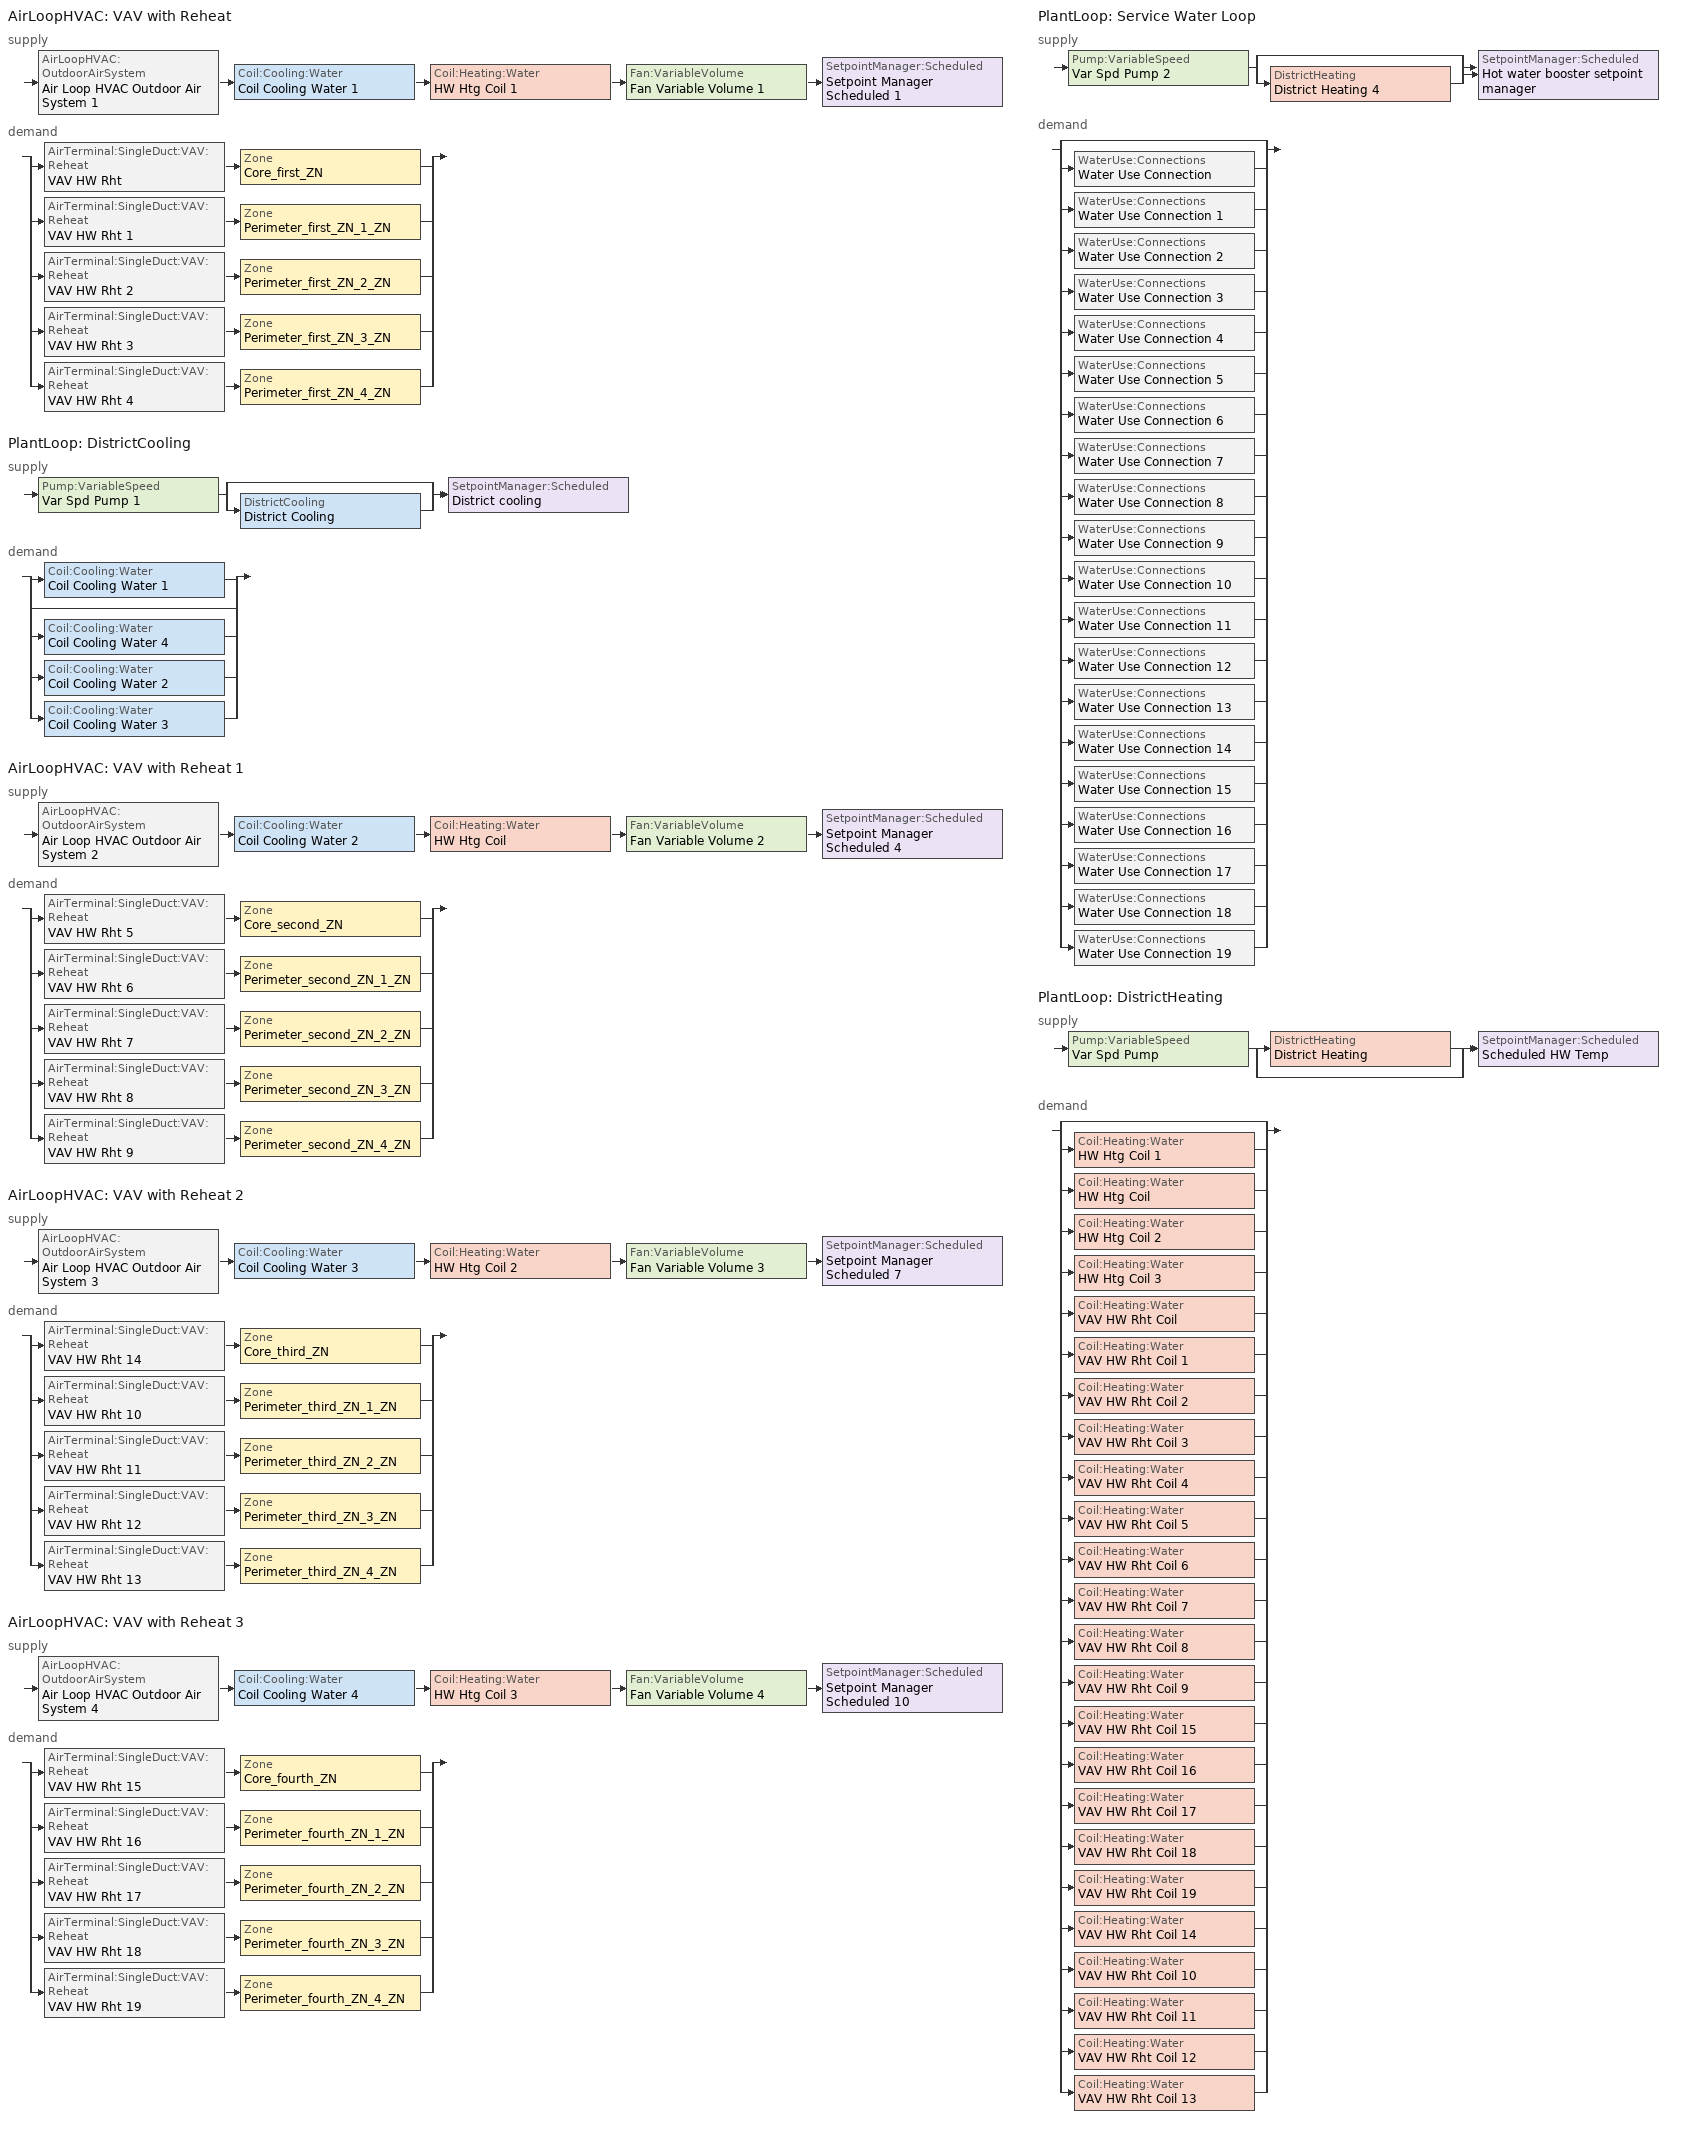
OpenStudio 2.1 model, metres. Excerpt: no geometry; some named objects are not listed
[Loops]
AirLoopHVAC 'VAV with Reheat'
 supply: AirLoopHVAC:OutdoorAirSystem 'Air Loop HVAC Outdoor Air System 1' > Coil:Cooling:Water 'Coil Cooling Water 1' > Coil:Heating:Water 'HW Htg Coil 1' > Fan:VariableVolume 'Fan Variable Volume 1' > SetpointManager:Scheduled 'Setpoint Manager Scheduled 1'
 demand: split
  | AirTerminal:SingleDuct:VAV:Reheat 'VAV HW Rht' > Zone 'Core_first_ZN'
  | AirTerminal:SingleDuct:VAV:Reheat 'VAV HW Rht 1' > Zone 'Perimeter_first_ZN_1_ZN'
  | AirTerminal:SingleDuct:VAV:Reheat 'VAV HW Rht 2' > Zone 'Perimeter_first_ZN_2_ZN'
  | AirTerminal:SingleDuct:VAV:Reheat 'VAV HW Rht 3' > Zone 'Perimeter_first_ZN_3_ZN'
  | AirTerminal:SingleDuct:VAV:Reheat 'VAV HW Rht 4' > Zone 'Perimeter_first_ZN_4_ZN'
PlantLoop 'DistrictCooling'
 supply: Pump:VariableSpeed 'Var Spd Pump 1' > split
  | bypass
  | DistrictCooling 'District Cooling'
  join > SetpointManager:Scheduled 'District cooling'
 demand: split
  | Coil:Cooling:Water 'Coil Cooling Water 1'
  | bypass
  | Coil:Cooling:Water 'Coil Cooling Water 4'
  | Coil:Cooling:Water 'Coil Cooling Water 2'
  | Coil:Cooling:Water 'Coil Cooling Water 3'
AirLoopHVAC 'VAV with Reheat 1'
 supply: AirLoopHVAC:OutdoorAirSystem 'Air Loop HVAC Outdoor Air System 2' > Coil:Cooling:Water 'Coil Cooling Water 2' > Coil:Heating:Water 'HW Htg Coil' > Fan:VariableVolume 'Fan Variable Volume 2' > SetpointManager:Scheduled 'Setpoint Manager Scheduled 4'
 demand: split
  | AirTerminal:SingleDuct:VAV:Reheat 'VAV HW Rht 5' > Zone 'Core_second_ZN'
  | AirTerminal:SingleDuct:VAV:Reheat 'VAV HW Rht 6' > Zone 'Perimeter_second_ZN_1_ZN'
  | AirTerminal:SingleDuct:VAV:Reheat 'VAV HW Rht 7' > Zone 'Perimeter_second_ZN_2_ZN'
  | AirTerminal:SingleDuct:VAV:Reheat 'VAV HW Rht 8' > Zone 'Perimeter_second_ZN_3_ZN'
  | AirTerminal:SingleDuct:VAV:Reheat 'VAV HW Rht 9' > Zone 'Perimeter_second_ZN_4_ZN'
AirLoopHVAC 'VAV with Reheat 2'
 supply: AirLoopHVAC:OutdoorAirSystem 'Air Loop HVAC Outdoor Air System 3' > Coil:Cooling:Water 'Coil Cooling Water 3' > Coil:Heating:Water 'HW Htg Coil 2' > Fan:VariableVolume 'Fan Variable Volume 3' > SetpointManager:Scheduled 'Setpoint Manager Scheduled 7'
 demand: split
  | AirTerminal:SingleDuct:VAV:Reheat 'VAV HW Rht 14' > Zone 'Core_third_ZN'
  | AirTerminal:SingleDuct:VAV:Reheat 'VAV HW Rht 10' > Zone 'Perimeter_third_ZN_1_ZN'
  | AirTerminal:SingleDuct:VAV:Reheat 'VAV HW Rht 11' > Zone 'Perimeter_third_ZN_2_ZN'
  | AirTerminal:SingleDuct:VAV:Reheat 'VAV HW Rht 12' > Zone 'Perimeter_third_ZN_3_ZN'
  | AirTerminal:SingleDuct:VAV:Reheat 'VAV HW Rht 13' > Zone 'Perimeter_third_ZN_4_ZN'
AirLoopHVAC 'VAV with Reheat 3'
 supply: AirLoopHVAC:OutdoorAirSystem 'Air Loop HVAC Outdoor Air System 4' > Coil:Cooling:Water 'Coil Cooling Water 4' > Coil:Heating:Water 'HW Htg Coil 3' > Fan:VariableVolume 'Fan Variable Volume 4' > SetpointManager:Scheduled 'Setpoint Manager Scheduled 10'
 demand: split
  | AirTerminal:SingleDuct:VAV:Reheat 'VAV HW Rht 15' > Zone 'Core_fourth_ZN'
  | AirTerminal:SingleDuct:VAV:Reheat 'VAV HW Rht 16' > Zone 'Perimeter_fourth_ZN_1_ZN'
  | AirTerminal:SingleDuct:VAV:Reheat 'VAV HW Rht 17' > Zone 'Perimeter_fourth_ZN_2_ZN'
  | AirTerminal:SingleDuct:VAV:Reheat 'VAV HW Rht 18' > Zone 'Perimeter_fourth_ZN_3_ZN'
  | AirTerminal:SingleDuct:VAV:Reheat 'VAV HW Rht 19' > Zone 'Perimeter_fourth_ZN_4_ZN'
PlantLoop 'Service Water Loop'
 supply: Pump:VariableSpeed 'Var Spd Pump 2' > split
  | bypass
  | DistrictHeating 'District Heating 4'
  join > SetpointManager:Scheduled 'Hot water booster setpoint manager'
 demand: split
  | bypass
  | WaterUse:Connections 'Water Use Connection'
  | WaterUse:Connections 'Water Use Connection 1'
  | WaterUse:Connections 'Water Use Connection 2'
  | WaterUse:Connections 'Water Use Connection 3'
  | WaterUse:Connections 'Water Use Connection 4'
  | WaterUse:Connections 'Water Use Connection 5'
  | WaterUse:Connections 'Water Use Connection 6'
  | WaterUse:Connections 'Water Use Connection 7'
  | WaterUse:Connections 'Water Use Connection 8'
  | WaterUse:Connections 'Water Use Connection 9'
  | WaterUse:Connections 'Water Use Connection 10'
  | WaterUse:Connections 'Water Use Connection 11'
  | WaterUse:Connections 'Water Use Connection 12'
  | WaterUse:Connections 'Water Use Connection 13'
  | WaterUse:Connections 'Water Use Connection 14'
  | WaterUse:Connections 'Water Use Connection 15'
  | WaterUse:Connections 'Water Use Connection 16'
  | WaterUse:Connections 'Water Use Connection 17'
  | WaterUse:Connections 'Water Use Connection 18'
  | WaterUse:Connections 'Water Use Connection 19'
PlantLoop 'DistrictHeating'
 supply: Pump:VariableSpeed 'Var Spd Pump' > split
  | DistrictHeating 'District Heating'
  | bypass
  join > SetpointManager:Scheduled 'Scheduled HW Temp'
 demand: split
  | bypass
  | Coil:Heating:Water 'HW Htg Coil 1'
  | Coil:Heating:Water 'HW Htg Coil'
  | Coil:Heating:Water 'HW Htg Coil 2'
  | Coil:Heating:Water 'HW Htg Coil 3'
  | Coil:Heating:Water 'VAV HW Rht Coil'
  | Coil:Heating:Water 'VAV HW Rht Coil 1'
  | Coil:Heating:Water 'VAV HW Rht Coil 2'
  | Coil:Heating:Water 'VAV HW Rht Coil 3'
  | Coil:Heating:Water 'VAV HW Rht Coil 4'
  | Coil:Heating:Water 'VAV HW Rht Coil 5'
  | Coil:Heating:Water 'VAV HW Rht Coil 6'
  | Coil:Heating:Water 'VAV HW Rht Coil 7'
  | Coil:Heating:Water 'VAV HW Rht Coil 8'
  | Coil:Heating:Water 'VAV HW Rht Coil 9'
  | Coil:Heating:Water 'VAV HW Rht Coil 15'
  | Coil:Heating:Water 'VAV HW Rht Coil 16'
  | Coil:Heating:Water 'VAV HW Rht Coil 17'
  | Coil:Heating:Water 'VAV HW Rht Coil 18'
  | Coil:Heating:Water 'VAV HW Rht Coil 19'
  | Coil:Heating:Water 'VAV HW Rht Coil 14'
  | Coil:Heating:Water 'VAV HW Rht Coil 10'
  | Coil:Heating:Water 'VAV HW Rht Coil 11'
  | Coil:Heating:Water 'VAV HW Rht Coil 12'
  | Coil:Heating:Water 'VAV HW Rht Coil 13'
[WaterUse:Equipment:Definition] Target Temperature Schedule=Mixed Water At Faucet Temp - 180F; Sensible Fraction Schedule=Fraction Sensible - 0.2 1; Latent Fraction Schedule=Fraction Latent - 0.05 1
Name | Peak Flow Rate {m3/s}
Core 0.18 gal/min | 1.13562e-05
Perimeter 0.042 gal/min | 2.64979e-06
Perimeter 0.015 gal/min | 9.46353e-07
[Sizing:Zone] Zone Cooling Design Supply Air Temperature Input Method=SupplyAirTemperature; Zone Cooling Design Supply Air Temperature {C}=12.8; Zone Cooling Design Supply Air Temperature Difference {deltaC}=11.11; Zone Heating Design Supply Air Temperature Input Method=SupplyAirTemperature; Zone Heating Design Supply Air Temperature {C}=40; Zone Heating Design Supply Air Temperature Difference {deltaC}=11.11; Zone Cooling Design Supply Air Humidity Ratio {kg-H2O/kg-air}=0.0085; Zone Heating Design Supply Air Humidity Ratio {kg-H2O/kg-air}=0.008; Cooling Design Air Flow Method=DesignDay; Heating Design Air Flow Method=DesignDay; Account for Dedicated Outdoor Air System=No; Dedicated Outdoor Air System Control Strategy=NeutralSupplyAir; Dedicated Outdoor Air Low Setpoint Temperature for Design {C}=autosize; Dedicated Outdoor Air High Setpoint Temperature for Design {C}=autosize
Core_first_ZN; Core_second_ZN; Perimeter_first_ZN_1_ZN; Perimeter_first_ZN_2_ZN; Perimeter_first_ZN_3_ZN; Perimeter_first_ZN_4_ZN; Perimeter_second_ZN_1_ZN; Core_third_ZN; Core_fourth_ZN; Perimeter_second_ZN_2_ZN; Perimeter_second_ZN_3_ZN; Perimeter_second_ZN_4_ZN; Perimeter_third_ZN_1_ZN; Perimeter_third_ZN_2_ZN; Perimeter_third_ZN_3_ZN; Perimeter_third_ZN_4_ZN; Perimeter_fourth_ZN_1_ZN; Perimeter_fourth_ZN_2_ZN; Perimeter_fourth_ZN_3_ZN; Perimeter_fourth_ZN_4_ZN
[Zone equipment]
Core_first_ZN: VAV HW Rht
Core_second_ZN: VAV HW Rht 5
Perimeter_first_ZN_1_ZN: VAV HW Rht 1
Perimeter_first_ZN_2_ZN: VAV HW Rht 2
Perimeter_first_ZN_3_ZN: VAV HW Rht 3
Perimeter_first_ZN_4_ZN: VAV HW Rht 4
Perimeter_second_ZN_1_ZN: VAV HW Rht 6
Core_third_ZN: VAV HW Rht 14
Core_fourth_ZN: VAV HW Rht 15
Perimeter_second_ZN_2_ZN: VAV HW Rht 7
Perimeter_second_ZN_3_ZN: VAV HW Rht 8
Perimeter_second_ZN_4_ZN: VAV HW Rht 9
Perimeter_third_ZN_1_ZN: VAV HW Rht 10
Perimeter_third_ZN_2_ZN: VAV HW Rht 11
Perimeter_third_ZN_3_ZN: VAV HW Rht 12
Perimeter_third_ZN_4_ZN: VAV HW Rht 13
Perimeter_fourth_ZN_1_ZN: VAV HW Rht 16
Perimeter_fourth_ZN_2_ZN: VAV HW Rht 17
Perimeter_fourth_ZN_3_ZN: VAV HW Rht 18
Perimeter_fourth_ZN_4_ZN: VAV HW Rht 19
[AirLoopHVAC] Availability Schedule=Always On Discrete; Design Supply Air Flow Rate {m3/s}=AutoSize
VAV with Reheat; VAV with Reheat 1; VAV with Reheat 2; VAV with Reheat 3
[Sizing:System] Type of Load to Size On=Sensible; Design Outdoor Air Flow Rate {m3/s}=Autosize; Minimum System Air Flow Ratio=0.3; Preheat Design Temperature {C}=7; Preheat Design Humidity Ratio {kg-H2O/kg-Air}=0.008; Precool Design Temperature {C}=12.8; Precool Design Humidity Ratio {kg-H2O/kg-Air}=0.008; Central Cooling Design Supply Air Temperature {C}=12.8; Central Heating Design Supply Air Temperature {C}=12.8; Sizing Option=NonCoincident; 100% Outdoor Air in Cooling=Yes; 100% Outdoor Air in Heating=Yes; Central Cooling Design Supply Air Humidity Ratio {kg-H2O/kg-Air}=0.0085; Central Heating Design Supply Air Humidity Ratio {kg-H2O/kg-Air}=0.008; Cooling Design Air Flow Method=DesignDay; Cooling Design Air Flow Rate {m3/s}=0; Heating Design Air Flow Method=DesignDay; Heating Design Air Flow Rate {m3/s}=0; System Outdoor Air Method=ZoneSum; Zone Maximum Outdoor Air Fraction=1; Cooling Supply Air Flow Rate Per Floor Area {m3/s-m2}=0.00996765; Cooling Fraction of Autosized Cooling Supply Air Flow Rate=1; Cooling Supply Air Flow Rate Per Unit Cooling Capacity {m3/s-W}=3.94755e-05; Heating Supply Air Flow Rate Per Floor Area {m3/s-m2}=0.00996765; Heating Fraction of Autosized Heating Supply Air Flow Rate=1; Heating Fraction of Autosized Cooling Supply Air Flow Rate=1; Heating Supply Air Flow Rate Per Unit Heating Capacity {m3/s-W}=3.15882e-05; Cooling Design Capacity Method=CoolingDesignCapacity; Cooling Design Capacity {W}=autosize; Cooling Design Capacity Per Floor Area {W/m2}=234.7; Fraction of Autosized Cooling Design Capacity=1; Heating Design Capacity Method=HeatingDesignCapacity; Heating Design Capacity {W}=autosize; Heating Design Capacity Per Floor Area {W/m2}=157; Fraction of Autosized Heating Design Capacity=1; Central Cooling Capacity Control Method=OnOff
VAV with Reheat; VAV with Reheat 1; VAV with Reheat 2; VAV with Reheat 3
[Fan:VariableVolume] Availability Schedule=Always On Discrete; Fan Efficiency=0.6006; Pressure Rise {Pa}=1389.92; Maximum Flow Rate {m3/s}=Autosize; Fan Power Minimum Flow Rate Input Method=Fraction; Fan Power Minimum Flow Fraction=0.2; Fan Power Minimum Air Flow Rate {m3/s}=0; Motor Efficiency=0.924; Motor In Airstream Fraction=1; Fan Power Coefficient 1=0.0013; Fan Power Coefficient 2=0.147; Fan Power Coefficient 3=0.9506; Fan Power Coefficient 4=-0.0998; Fan Power Coefficient 5=0
Fan Variable Volume 1; Fan Variable Volume 2; Fan Variable Volume 3; Fan Variable Volume 4
[Coil:Cooling:Water] Availability Schedule=Always On Discrete
Coil Cooling Water 1; Coil Cooling Water 2; Coil Cooling Water 3; Coil Cooling Water 4
[SetpointManager:Scheduled] Control Variable=Temperature
Name | Schedule
Setpoint Manager Scheduled 1; Setpoint Manager Scheduled 4; Setpoint Manager Scheduled 7; Setpoint Manager Scheduled 10 | Supply Air Temp - 55.04F
District cooling | Chilled Water Loop Temp - 44F
Hot water booster setpoint manager; Scheduled HW Temp | Hot Water Loop Temp - 140F
[Controller:OutdoorAir] Minimum Outdoor Air Flow Rate {m3/s}=Autosize; Maximum Outdoor Air Flow Rate {m3/s}=Autosize; Economizer Control Type=NoEconomizer; Economizer Control Action Type=ModulateFlow; Economizer Maximum Limit Dry-Bulb Temperature {C}=28; Economizer Maximum Limit Enthalpy {J/kg}=64000; Economizer Minimum Limit Dry-Bulb Temperature {C}=-100; Lockout Type=NoLockout; Minimum Limit Type=FixedMinimum; High Humidity Control=No; Heat Recovery Bypass Control Type=BypassWhenWithinEconomizerLimits
Name | Controller Mechanical Ventilation
Controller Outdoor Air 1 | Controller Mechanical Ventilation 1
Controller Outdoor Air 2 | Controller Mechanical Ventilation 2
Controller Outdoor Air 3 | Controller Mechanical Ventilation 3
Controller Outdoor Air 4 | Controller Mechanical Ventilation 4
[Controller:MechanicalVentilation] Availability Schedule=Always On Discrete; System Outdoor Air Method=ZoneSum
Controller Mechanical Ventilation 1; Controller Mechanical Ventilation 2; Controller Mechanical Ventilation 3; Controller Mechanical Ventilation 4
[AirLoopHVAC:OutdoorAirSystem]
Name | Controller
Air Loop HVAC Outdoor Air System 1 | Controller Outdoor Air 1
Air Loop HVAC Outdoor Air System 2 | Controller Outdoor Air 2
Air Loop HVAC Outdoor Air System 3 | Controller Outdoor Air 3
Air Loop HVAC Outdoor Air System 4 | Controller Outdoor Air 4
[PlantLoop] Plant Loop Volume {m3}=Autocalculate; Load Distribution Scheme=Optimal
Name | Maximum Loop Temperature {C} | Minimum Loop Temperature {C}
DistrictCooling; DistrictHeating
Service Water Loop | 60 | 10
[Sizing:Plant] Sizing Option=NonCoincident; Zone Timesteps in Averaging Window=1; Coincident Sizing Factor Mode=None
Name | Loop Type | Design Loop Exit Temperature {C} | Loop Design Temperature Difference {deltaC}
DistrictCooling | Cooling | 7.22 | 6.67
Service Water Loop | Heating | 60 | 5
DistrictHeating | Heating | 82 | 11
[Controller:WaterCoil] Minimum Actuated Flow {m3/s}=0
Name | Water Coil | Action
Controller Water Coil 2 | Coil Cooling Water 1 | Reverse
Controller Water Coil 3 | HW Htg Coil 1 | Normal
Controller Water Coil 1 | HW Htg Coil | Normal
Controller Water Coil 5 | HW Htg Coil 2 | Normal
Controller Water Coil 7 | HW Htg Coil 3 | Normal
Controller Water Coil 4 | Coil Cooling Water 4 | Reverse
Controller Water Coil 6 | Coil Cooling Water 2 | Reverse
Controller Water Coil 8 | Coil Cooling Water 3 | Reverse
[WaterUse:Equipment] Flow Rate Fraction Schedule=SWH_SCH
Name | Water Use Equipment Definition | Space
Core 1 | Core 0.18 gal/min | Core_first
Perimeter 1-1 | Perimeter 0.042 gal/min | Perimeter_first_ZN_1
Perimeter 1-2 | Perimeter 0.015 gal/min | Perimeter_first_ZN_2
Perimeter 1-3 | Perimeter 0.042 gal/min | Perimeter_first_ZN_3
Perimeter 1-4 | Perimeter 0.015 gal/min | Perimeter_first_ZN_4
Core 2 | Core 0.18 gal/min | Core_second
Perimeter 2-1 | Perimeter 0.042 gal/min | Perimeter_second_ZN_1
Perimeter 2-2 | Perimeter 0.015 gal/min | Perimeter_second_ZN_2
Perimeter 2-3 | Perimeter 0.042 gal/min | Perimeter_second_ZN_3
Perimeter 2-4 | Perimeter 0.015 gal/min | Perimeter_second_ZN_4
Core 3 | Core 0.18 gal/min | Core_third
Perimeter 3-1 | Perimeter 0.042 gal/min | Perimeter_third_ZN_1
Perimeter 3-2 | Perimeter 0.015 gal/min | Perimeter_third_ZN_2
Perimeter 3-3 | Perimeter 0.042 gal/min | Perimeter_third_ZN_3
Perimeter 3-4 | Perimeter 0.015 gal/min | Perimeter_third_ZN_4
Core 4 | Core 0.18 gal/min | Core_fourth
Perimeter 4-1 | Perimeter 0.042 gal/min | Perimeter_fourth_ZN_1
Perimeter 4-2 | Perimeter 0.015 gal/min | Perimeter_fourth_ZN_2
Perimeter 4-3 | Perimeter 0.042 gal/min | Perimeter_fourth_ZN_3
Perimeter 4-4 | Perimeter 0.015 gal/min | Perimeter_fourth_ZN_4
[DistrictHeating] Nominal Capacity {W}=Autosize
District Heating 4; District Heating
[Pump:VariableSpeed]
Name | Rated Pump Head {Pa} | Motor Efficiency
Var Spd Pump; Var Spd Pump 1 | 179344 | 0.924
Var Spd Pump 2 | 0.001 | 0.825
[Coil:Heating:Water] Availability Schedule=Always On Discrete 1
Name | Rated Inlet Water Temperature {C} | Rated Inlet Air Temperature {C} | Rated Outlet Water Temperature {C} | Rated Outlet Air Temperature {C} | Rated Ratio for Air and Water Convection
HW Htg Coil 1; HW Htg Coil; HW Htg Coil 2; HW Htg Coil 3
VAV HW Rht Coil; VAV HW Rht Coil 2; VAV HW Rht Coil 3; VAV HW Rht Coil 4; VAV HW Rht Coil 5; VAV HW Rht Coil 6; VAV HW Rht Coil 7; VAV HW Rht Coil 8; VAV HW Rht Coil 9; VAV HW Rht Coil 10; VAV HW Rht Coil 11; VAV HW Rht Coil 12; VAV HW Rht Coil 13; VAV HW Rht Coil 14; VAV HW Rht Coil 15; VAV HW Rht Coil 16; VAV HW Rht Coil 17; VAV HW Rht Coil 18; VAV HW Rht Coil 19 | 82.2222 | 12.8 | 71.1111 | 40
VAV HW Rht Coil 1 | 82.2222 | 12.8 | 71.1111 | 40 | 0.5
[DistrictCooling]
District Cooling: Nominal Capacity {W}=Autosize
[WaterUse:Connections]
Name | Water Use Equipment Name 1
Water Use Connection | Core 1
Water Use Connection 1 | Perimeter 1-1
Water Use Connection 2 | Perimeter 1-2
Water Use Connection 3 | Perimeter 1-3
Water Use Connection 4 | Perimeter 1-4
Water Use Connection 5 | Core 2
Water Use Connection 6 | Perimeter 2-1
Water Use Connection 7 | Perimeter 2-2
Water Use Connection 8 | Perimeter 2-3
Water Use Connection 9 | Perimeter 2-4
Water Use Connection 10 | Core 3
Water Use Connection 11 | Perimeter 3-1
Water Use Connection 12 | Perimeter 3-2
Water Use Connection 13 | Perimeter 3-3
Water Use Connection 14 | Perimeter 3-4
Water Use Connection 15 | Core 4
Water Use Connection 16 | Perimeter 4-1
Water Use Connection 17 | Perimeter 4-2
Water Use Connection 18 | Perimeter 4-3
Water Use Connection 19 | Perimeter 4-4
[AirTerminal:SingleDuct:VAV:Reheat] Availability Schedule=Always On Discrete 1; Maximum Air Flow Rate {m3/s}=Autosize; Zone Minimum Air Flow Input Method=Constant; Constant Minimum Air Flow Fraction=0.3; Fixed Minimum Air Flow Rate {m3/s}=0; Maximum Hot Water or Steam Flow Rate {m3/s}=Autosize; Minimum Hot Water or Steam Flow Rate {m3/s}=0; Convergence Tolerance=0.001; Damper Heating Action=Normal; Maximum Flow per Zone Floor Area During Reheat {m3/s-m2}=0; Maximum Flow Fraction During Reheat=0.5; Maximum Reheat Air Temperature {C}=40; Control For Outdoor Air=No
Name | Reheat Coil
VAV HW Rht | VAV HW Rht Coil
VAV HW Rht 1 | VAV HW Rht Coil 1
VAV HW Rht 2 | VAV HW Rht Coil 2
VAV HW Rht 3 | VAV HW Rht Coil 3
VAV HW Rht 4 | VAV HW Rht Coil 4
VAV HW Rht 5 | VAV HW Rht Coil 5
VAV HW Rht 6 | VAV HW Rht Coil 6
VAV HW Rht 7 | VAV HW Rht Coil 7
VAV HW Rht 8 | VAV HW Rht Coil 8
VAV HW Rht 9 | VAV HW Rht Coil 9
VAV HW Rht 10 | VAV HW Rht Coil 10
VAV HW Rht 11 | VAV HW Rht Coil 11
VAV HW Rht 12 | VAV HW Rht Coil 12
VAV HW Rht 13 | VAV HW Rht Coil 13
VAV HW Rht 14 | VAV HW Rht Coil 14
VAV HW Rht 15 | VAV HW Rht Coil 15
VAV HW Rht 16 | VAV HW Rht Coil 16
VAV HW Rht 17 | VAV HW Rht Coil 17
VAV HW Rht 18 | VAV HW Rht Coil 18
VAV HW Rht 19 | VAV HW Rht Coil 19
[Schedule:Ruleset]
Mixed Water At Faucet Temp - 180F: Default Day Schedule=Schedule Day 22
Fraction Sensible - 0.2 1: Default Day Schedule=Schedule Day 25
Fraction Latent - 0.05 1: Default Day Schedule=Schedule Day 26
Supply Air Temp - 55.04F: Default Day Schedule=Schedule Day 44
Hot Water Loop Temp - 140F: Default Day Schedule=Schedule Day 47
Chilled Water Loop Temp - 44F: Default Day Schedule=Schedule Day 48
SWH_SCH: Default Day Schedule=Schedule Day 51; Summer Design Day Schedule=Schedule Day 54; Winter Design Day Schedule=Schedule Day 55
[Schedule:Day]
Schedule Day 22: 24, 0, 82.2
Schedule Day 25: 24, 0, 0.2
Schedule Day 26: 24, 0, 0.05
Schedule Day 44: 24, 0, 12.8
Schedule Day 47: 24, 0, 60
Schedule Day 48: 24, 0, 6.67
Schedule Day 51: 8, 0, 0, 9, 0, 0.34, 10, 0, 0.6, 11, 0, 0.63, 12, 0, 0.72, 13, 0, 0.79, 14, 0, 0.83, 15, 0, 0.61, 16, 0, 0.65, 18, 0, 0.1, 19, 0, 0.19, 20, 0, 0.25, 24, 0, 0
Schedule Day 52: 24, 0, 0
Schedule Day 54: 7, 0, 0.05, 8, 0, 0.1, 9, 0, 0.34, 10, 0, 0.6, 11, 0, 0.63, 12, 0, 0.72, 13, 0, 0.79, 14, 0, 0.83, 15, 0, 0.61, 16, 0, 0.65, 18, 0, 0.1, 19, 0, 0.19, 20, 0, 0.25, 22, 0, 0.22, 23, 0, 0.12, 24, 0, 0.09
Schedule Day 55: 9, 0, 0.03, 13, 0, 0.05, 24, 0, 0.03
[Schedule:Rule]
Schedule Rule 16: Schedule Ruleset=SWH_SCH; Rule Order=0; Day Schedule=Schedule Day 52; Apply Sunday=Yes; Apply Saturday=Yes
[Schedule:Constant] Value=1
Always On Discrete; Always On Discrete 1
